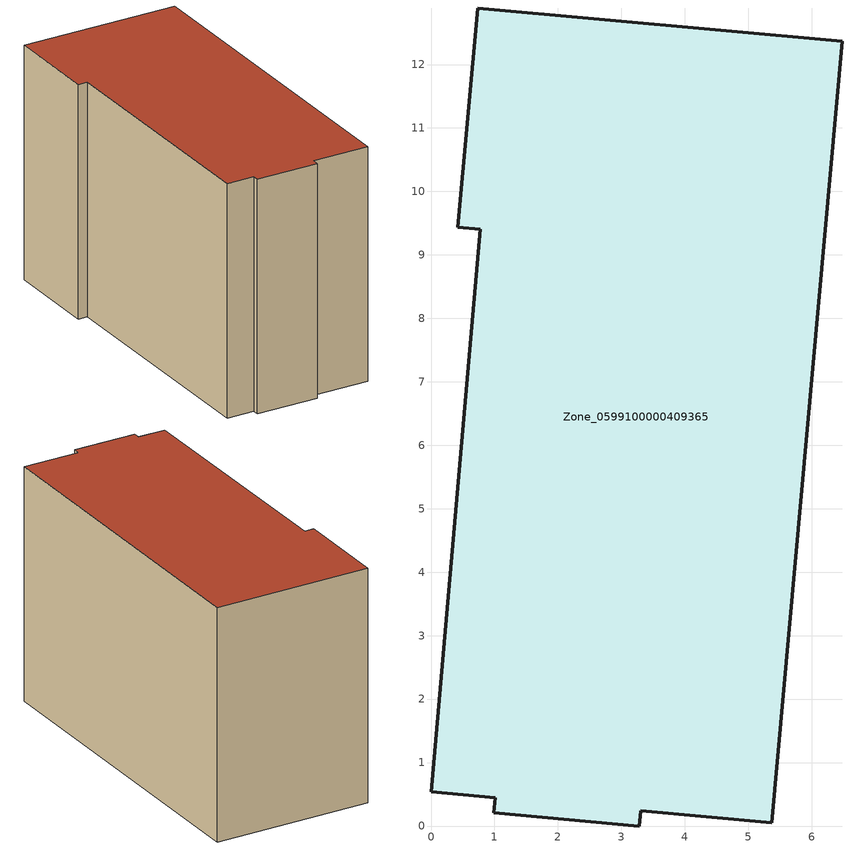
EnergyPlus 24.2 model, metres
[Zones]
Zone_0599100000409365
 floor ground (C_G): 0.74,12.89 6.48,12.37 5.37,0.05 3.3,0.24 3.28,0 0.99,0.21 1.01,0.45 0,0.54 0.78,9.4 0.42,9.44 z0
 wall outside (C_F): 0.78,9.4 0,0.54 1.01,0.45 0.99,0.21 3.28,0 3.3,0.24 5.37,0.05 6.48,12.37 0.74,12.89 0.42,9.44 0.78,9.4 z0:8.56
 roof outside (C_R): 0.74,12.89 0.42,9.44 0.78,9.4 0,0.54 1.01,0.45 0.99,0.21 3.28,0 3.3,0.24 5.37,0.05 6.48,12.37 z8.56
[BUILDING]
Pand.0599100000409365: North Axis=0; Terrain=City; Loads Convergence Tolerance Value=0.04; Temperature Convergence Tolerance Value=0.4; Solar Distribution=FullExterior; Maximum Number of Warmup Days=25; Minimum Number of Warmup Days=1
[Site:Location]
Rotterdam.The.Hague.AP_ZH_NLD Design_Conditions: Latitude=51.96; Longitude=4.45; Time Zone=1; Elevation=-4.5
[SITE:GROUNDTEMPERATURE:BUILDINGSURFACE]
18, 18, 18, 18, 18, 18, 18, 18, 18, 18, 18, 18
[MATERIAL] Thermal Absorptance=0.9; Solar Absorptance=0.7; Visible Absorptance=0.7
Name | Roughness | Thickness | Conductivity | Density | Specific Heat
G.TI.1992-2005 | MediumSmooth | 0.15 | 0.06 | 540 | 1210
F.TI.1992-2005 | Rough | 0.3 | 0.12 | 1920 | 840
R.TI.1992-2005 | MediumRough | 0.2 | 0.08 | 1500 | 1000
[CONSTRUCTION]
C_G: G.TI.1992-2005
C_F: F.TI.1992-2005
C_R: R.TI.1992-2005
[ZONE]
Zone_0599100000409365: Type=1; Multiplier=1; Ceiling Height=Autocalculate; Volume=Autocalculate; Floor Area=autocalculate; Part of Total Floor Area=Yes
[ZONEINFILTRATION:DESIGNFLOWRATE]
Infil_Zone_0599100000409365: Zone or ZoneList or Space or SpaceList=Zone_0599100000409365; Schedule=AlwaysOn; Design Flow Rate Calculation Method=Flow/Area; Flow Rate per Floor Area=0.0015; Constant Term Coefficient=1; Temperature Term Coefficient=0; Velocity Term Coefficient=0; Velocity Squared Term Coefficient=0
[HVACTEMPLATE:ZONE:IDEALLOADSAIRSYSTEM]
Zone_0599100000409365: Maximum Heating Supply Air Temperature=50; Minimum Cooling Supply Air Temperature=13; Maximum Heating Supply Air Humidity Ratio=0.0156; Minimum Cooling Supply Air Humidity Ratio=0.0077; Heating Limit=NoLimit; Cooling Limit=NoLimit; Dehumidification Control Type=ConstantSensibleHeatRatio; Cooling Sensible Heat Ratio=0.7; Dehumidification Setpoint=60; Humidification Control Type=None; Humidification Setpoint=30; Outdoor Air Method=None; Outdoor Air Flow Rate per Person=0.00944; Outdoor Air Flow Rate per Zone Floor Area=0; Outdoor Air Flow Rate per Zone=0; Demand Controlled Ventilation Type=None; Outdoor Air Economizer Type=NoEconomizer; Heat Recovery Type=None; Sensible Heat Recovery Effectiveness=0.7; Latent Heat Recovery Effectiveness=0.65
[ZONECONTROL:THERMOSTAT]
ThermostatControl_Zone_0599100000409365: Zone or ZoneList=Zone_0599100000409365; Control Type Schedule=DualSetpointControlType; Control 1=Thermostat_Zone_0599100000409365; Temperature Difference Between Cutout And Setpoint=0
[THERMOSTATSETPOINT:DUALSETPOINT]
Thermostat_Zone_0599100000409365: Heating Setpoint Temperature Schedule=HeatingSetpoint_Zone_0599100000409365; Cooling Setpoint Temperature Schedule=CoolingSetpoint_Zone_0599100000409365
[SCHEDULE:COMPACT]
HeatingSetpoint_Zone_0599100000409365: Through: 12/31, For: AllDays, Until: 24:00, 21
CoolingSetpoint_Zone_0599100000409365: Through: 12/31, For: AllDays, Until: 24:00, 24
DualSetpointControlType: Through: 12/31, For: AllDays, Until: 24:00, 4
AlwaysOn: Through: 12/31, For: AllDays, Until: 24:00, 1
